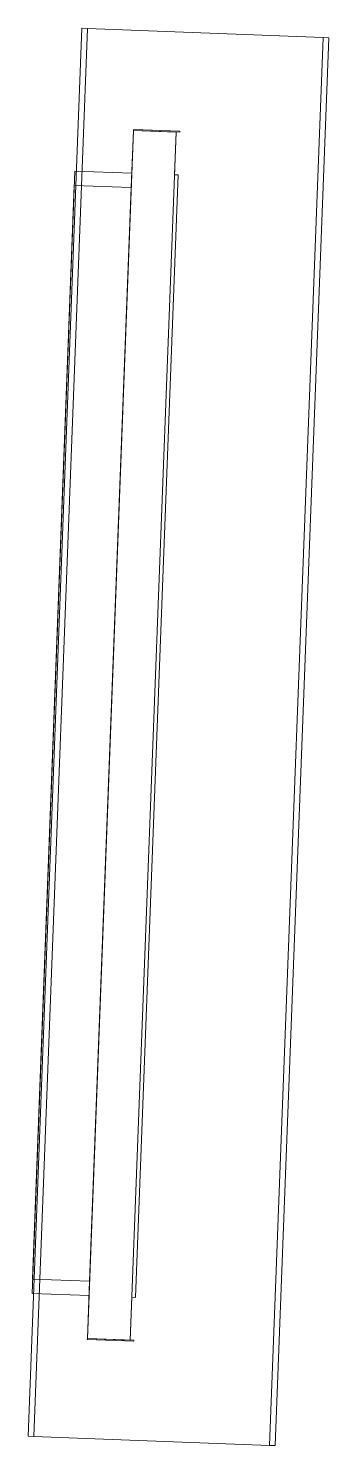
# Model space of a CAD drawing. Header units: millimetres. Extents: x 18438 to 82538, y -3412 to 53720.
# Drawn here: x 25720 to 25987, y 27162 to 28422 of the extents above; entities that cross this region are included whole.
import ezdxf

# ---------------------------------------------------------------- set-up
doc = ezdxf.new("R2010")
doc.units = ezdxf.units.MM
doc.header["$MEASUREMENT"] = 0
doc.layers.add('E-ELEC-EQPM', color=71, linetype='Continuous', lineweight=13)
doc.layers.add('Q-CASE', color=33, linetype='Continuous', lineweight=13)

# ---------------------------------------------------------------- blocks, each defined once
blk = doc.blocks.new('Electrical Equipment_Fixed TV Screen_SCR-002 - SCR- Samsung DM75E 48_ Display-4278073-GA PLAN - LEVEL 11')
at = {"layer": 'E-ELEC-EQPM', "color": 0, "lineweight": -2}
for p, q in [((-272, 92.3), (-273, 92.3)), ((-273, 92.3), (-273, 50.8)), ((-272, 50.8), (-272, 92.3)), ((-272, 50.8), (-272, 88.9)), ((-272, 88.9), (-234, 88.9)), ((-272, 88.9), (803, 88.9)), ((-272, 50.8), (-272, 88.9)), ((803, 88.9), (-272, 88.9)), ((-272, 88.9), (-272, 50.8)), ((-234, 88.9), (-234, 92.3)), ((-234, 92.3), (764.9, 92.3)), ((764.9, 92.3), (764.9, 88.9)), ((764.9, 88.9), (803, 88.9)), ((804, 92.3), (803, 92.3)), ((803, 92.3), (803, 50.8)), ((803, 88.9), (803, 50.8)), ((803, 88.9), (803, 50.8)), ((803, 50.8), (803, 88.9)), ((804, 50.8), (804, 92.3)), ((-273, 50.8), (-272, 50.8)), ((-234, 50.8), (-272, 50.8)), ((-221.2, 50.8), (-272, 50.8)), ((-272, 50.8), (803, 50.8)), ((-234, 0), (-234, 50.8)), ((-221.2, 0), (-221.2, 50.8)), ((752.2, 50.8), (-221.2, 50.8)), ((752.2, 50.8), (752.2, 0)), ((803, 50.8), (752.2, 50.8)), ((764.9, 50.8), (764.9, 0)), ((803, 50.8), (764.9, 50.8)), ((803, 50.8), (804, 50.8)), ((764.9, 0), (-234, 0)), ((752.2, 0), (-221.2, 0)), ((522.2, 0), (-92.8, 0))]:
    blk.add_line(p, q, dxfattribs=at)
blk = doc.blocks.new('BVN_Project Room North Shelf - JO-N-31-10000937-GA PLAN - LEVEL 11')
at = {"layer": 'Q-CASE', "color": 0, "lineweight": -2}
for p, q in [((-581.8, -83.5), (-581.8, -78.5)), ((671.2, -78.5), (-581.8, -78.5)), ((-581.8, -293.5), (-581.8, -83.5)), ((671.2, -83.5), (-581.8, -83.5)), ((671.2, -78.5), (671.2, -83.5)), ((671.2, -83.5), (671.2, -293.5)), ((-581.8, -298.5), (-581.8, -293.5)), ((671.2, -293.5), (-581.8, -293.5)), ((-581.8, -298.5), (671.2, -298.5)), ((671.2, -293.5), (671.2, -298.5))]:
    blk.add_line(p, q, dxfattribs=at)

msp = doc.modelspace()

# ---------------------------------------------------------------- block references
at = {"layer": 'E-ELEC-EQPM', "color": 40, "lineweight": 0, "rotation": 267.8165250542604}
msp.add_blockref('Electrical Equipment_Fixed TV Screen_SCR-002 - SCR- Samsung DM75E 48_ Display-4278073-GA PLAN - LEVEL 11', (25752, 28061.3), dxfattribs=at)
at = {"layer": 'Q-CASE', "color": 40, "lineweight": 0, "rotation": 267.8165250542605}
msp.add_blockref('BVN_Project Room North Shelf - JO-N-31-10000937-GA PLAN - LEVEL 11', (26043.4, 27829.3), dxfattribs=at)

doc.saveas('drawing.dxf')
